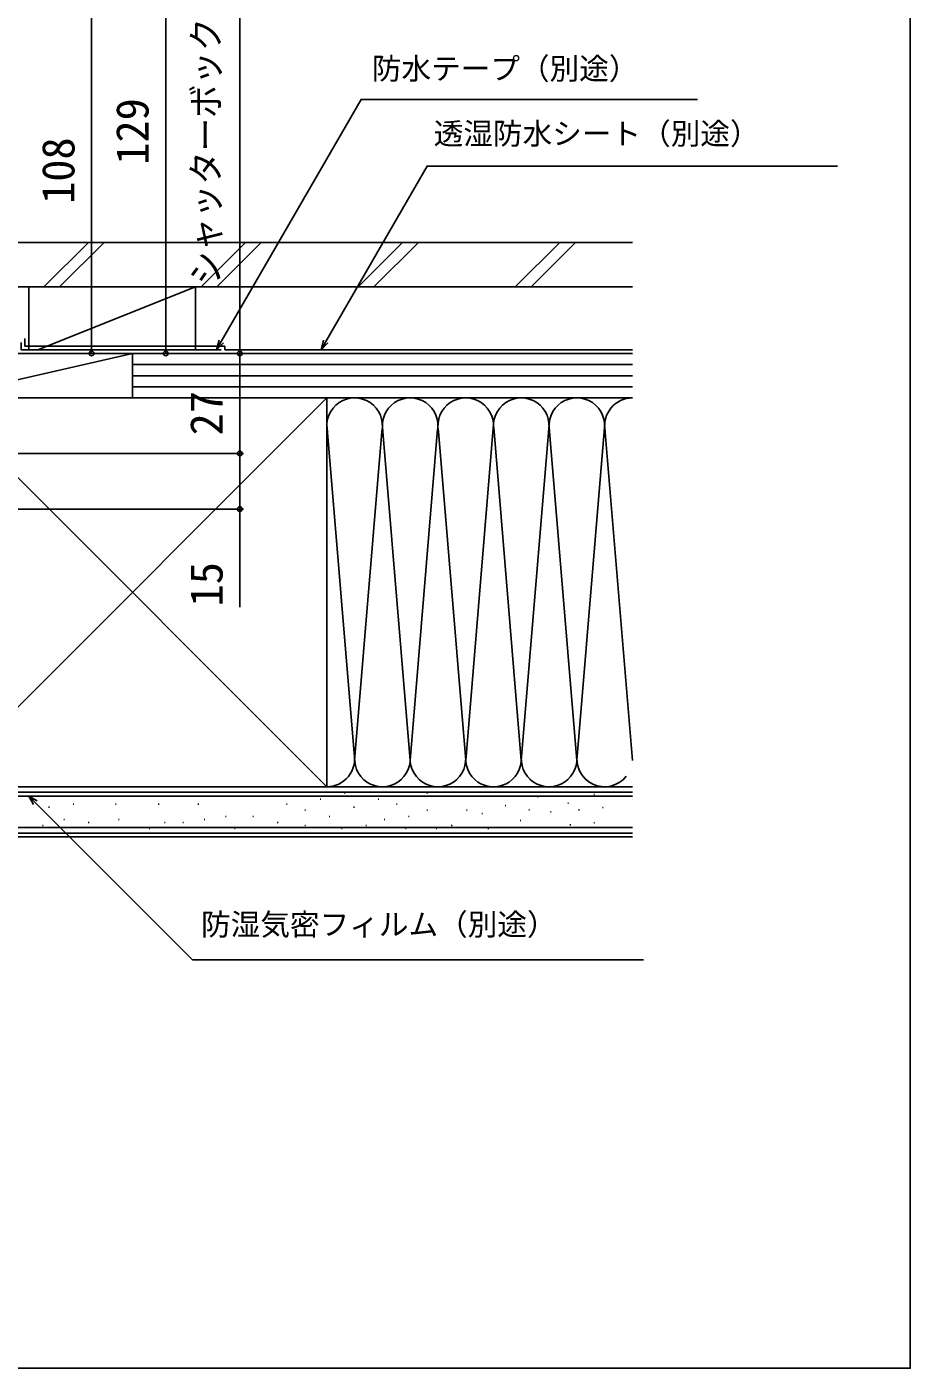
# Model space of a CAD drawing. Units: millimetres, scale not verified. Extents: x -525 to 525, y -783 to 779.
# Drawn here: x 286.5 to 525, y -782.8 to -420.6 of the extents above; entities that cross this region are included whole.
import ezdxf
from ezdxf.enums import TextEntityAlignment as Align

# ---------------------------------------------------------------- set-up
doc = ezdxf.new("R2010")
doc.units = ezdxf.units.MM
doc.header["$LTSCALE"] = 4
for name, color, linetype in [('0-8_YKK_D', 6, 'Continuous'), ('0-9_YKK_ZWAK', 7, 'Continuous'), ('0-A_YSS_K', 3, 'Continuous'), ('0-B_YSS_KE', 3, 'Continuous')]:
    doc.layers.add(name, color=color, linetype=linetype)
doc.styles.add('ＭＳ ゴシック', font='')
doc.styles.get('ＭＳ ゴシック').set_extended_font_data('MS Gothic')

msp = doc.modelspace()

# ---------------------------------------------------------------- linework, layer by layer
at = {"layer": '0-8_YKK_D'}
for p, q in [((344, -508.8), (344, -313.8)), ((324, -508.8), (324, -379.801)), ((304, -508.8), (304, -400.801)), ((303.2, -508.8), (305, -508.8)), ((303.2, -508.8), (325, -508.8)), ((344, -535.8), (344, -508.8)), ((250.7, -535.8), (345, -535.8)), ((250.7, -535.8), (345, -535.8)), ((223.181, -550.801), (345, -550.801))]:
    msp.add_line(p, q, dxfattribs=at)
for points in [[(337.727, -507.8), (339.002, -505.592), (376.762, -440.189), (467.624, -440.189)], [(365.938, -507.8), (367.213, -505.592), (394.582, -458.187), (505.385, -458.187)], [(339.594, -505.933), (337.727, -507.8), (338.411, -505.25)], [(367.804, -505.933), (365.938, -507.8), (366.621, -505.25)], [(344, -535.8), (344, -550.801), (344, -577.268)], [(288.326, -630.586), (287.006, -628.3), (289.292, -629.62)], [(287.006, -628.3), (288.809, -630.103), (331.221, -672.515), (453.011, -672.515)]]:
    msp.add_lwpolyline(points, dxfattribs=at)
for centre in [(304, -508.8), (324, -508.8), (344, -508.8), (344, -508.8), (344, -535.8), (344, -535.8), (344, -550.801)]:
    msp.add_circle(centre, 0.637, dxfattribs=at)
at = {"layer": '0-9_YKK_ZWAK'}
msp.add_lwpolyline([(-525, -782.8), (525, -782.8), (525, 747.2)], dxfattribs=at)
at = {"layer": '0-A_YSS_K'}
for p, q in [((303.11, -478.8), (291.11, -490.8)), ((307.353, -478.8), (295.353, -490.8)), ((345.537, -478.8), (333.537, -490.8)), ((349.779, -478.8), (337.779, -490.8)), ((387.963, -478.8), (375.963, -490.8)), ((392.206, -478.8), (380.206, -490.8)), ((430.39, -478.8), (418.39, -490.8)), ((434.632, -478.8), (422.632, -490.8)), ((287, -490.8), (287, -507.8)), ((287, -490.8), (332, -490.8)), ((289.5, -507.8), (332, -490.8)), ((332, -490.8), (332, -507.8)), ((315, -508.8), (262.5, -520.8)), ((332, -508.8), (287, -508.8)), ((315, -520.8), (315, -508.8)), ((450, -508.8), (315, -508.8)), ((450, -511.8), (315, -511.8)), ((450, -514.8), (315, -514.8)), ((450, -517.8), (315, -517.8)), ((262.5, -625.8), (367.5, -520.8)), ((262.5, -520.8), (367.5, -625.8)), ((315, -520.8), (450, -520.8)), ((367.5, -520.8), (450, -520.8)), ((367.506, -527.994), (374.842, -616.768)), ((405, -618.681), (412.501, -527.907)), ((420, -618.681), (427.577, -526.982)), ((442.517, -527.712), (435, -618.681)), ((442.506, -527.994), (450, -618.681)), ((382.342, -529.832), (375, -618.681)), ((390, -618.681), (382.658, -529.832)), ((397.39, -529.245), (390, -618.681)), ((397.661, -529.865), (405, -618.681)), ((412.575, -528.832), (420, -618.681)), ((427.658, -529.832), (435, -618.681)), ((367.5, -625.8), (450, -625.8)), ((450, -627.3), (240, -627.3)), ((287.44, -629.19), (287.64, -629.19)), ((303.923, -628.366), (304.123, -628.366)), ((316.217, -628.366), (316.417, -628.366)), ((326.931, -628.366), (327.131, -628.366)), ((340.118, -628.366), (340.318, -628.366)), ((349.184, -628.366), (349.384, -628.366)), ((365.667, -629.19), (365.867, -629.19)), ((372.26, -627.542), (372.46, -627.542)), ((381.326, -629.19), (381.526, -629.19)), ((394.512, -627.542), (394.712, -627.542)), ((401.106, -628.366), (401.306, -628.366)), ((410.996, -628.366), (411.196, -628.366)), ((424.383, -628.517), (424.583, -628.517)), ((439.574, -627.933), (439.774, -627.933)), ((292.385, -631.338), (292.585, -631.338)), ((298.979, -630.514), (299.179, -630.514)), ((310.448, -630.514), (310.648, -630.514)), ((321.986, -630.514), (322.186, -630.514)), ((332.7, -630.514), (332.9, -630.514)), ((340.118, -633.811), (340.318, -633.811)), ((347.535, -633.811), (347.735, -633.811)), ((356.601, -630.514), (356.801, -630.514)), ((361.546, -632.162), (361.746, -632.162)), ((368.139, -633.811), (368.339, -633.811)), ((374.733, -631.338), (374.933, -631.338)), ((386.271, -630.514), (386.471, -630.514)), ((389.567, -633.811), (389.767, -633.811)), ((394.512, -632.162), (394.712, -632.162)), ((405.226, -632.162), (405.426, -632.162)), ((409.347, -632.987), (409.547, -632.987)), ((415.619, -630.854), (415.819, -630.854)), ((422.046, -632.023), (422.246, -632.023)), ((427.889, -632.607), (428.089, -632.607)), ((432.563, -630.27), (432.763, -630.27)), ((435.485, -632.023), (435.685, -632.023)), ((441.912, -631.438), (442.112, -631.438)), ((450, -636.8), (240, -636.8)), ((290.737, -636.283), (290.937, -636.283)), ((296.506, -634.635), (296.706, -634.635)), ((303.099, -635.459), (303.299, -635.459)), ((311.272, -634.635), (311.472, -634.635)), ((319.514, -637.107), (319.714, -637.107)), ((323.635, -635.459), (323.835, -635.459)), ((328.58, -635.459), (328.78, -635.459)), ((334.349, -634.635), (334.549, -634.635)), ((342.59, -637.107), (342.79, -637.107)), ((354.129, -635.459), (354.329, -635.459)), ((361.546, -636.283), (361.746, -636.283)), ((371.436, -637.107), (371.636, -637.107)), ((378.029, -636.283), (378.229, -636.283)), ((382.974, -634.635), (383.174, -634.635)), ((388.743, -637.107), (388.943, -637.107)), ((396.985, -637.107), (397.185, -637.107)), ((401.106, -636.283), (401.306, -636.283)), ((410.996, -637.107), (411.196, -637.107)), ((419.709, -634.944), (419.909, -634.944)), ((433.147, -636.112), (433.347, -636.112)), ((439.574, -635.528), (439.774, -635.528)), ((450, -639.3), (240, -639.3))]:
    msp.add_line(p, q, dxfattribs=at)
msp.add_lwpolyline([(315, -520.8), (315, -508.8), (262.5, -508.8), (262.5, -520.8)], close=True, dxfattribs=at)
for centre, start, end in [((375, -528.3), 348.21668, 191.78379), ((390, -528.3), 348.21668, 191.78379), ((405, -528.3), 348.21668, 191.78379), ((420, -528.3), 348.21644, 191.78379), ((435, -528.3), 348.21668, 191.78356), ((450, -528.3), 89.9998, 191.78379), ((367.5, -618.3), 270, 11.78353), ((382.5, -618.3), 168.21646, 11.78353), ((397.5, -618.3), 168.21646, 11.78353), ((412.5, -618.3), 168.21646, 11.78353), ((427.5, -618.3), 168.21646, 11.78364), ((442.5, -618.3), 168.21646, 321.38314)]:
    msp.add_arc(centre, 7.5, start, end, dxfattribs=at)
at = {"layer": '0-B_YSS_KE'}
for p, q in [((450, -490.8), (274, -490.8)), ((340, -506.8), (340, -507.8)), ((340, -507.8), (450, -507.8)), ((367.5, -534.765), (367.5, -520.8)), ((367.5, -625.8), (367.5, -528.3)), ((450, -625.8), (240, -625.8)), ((261.5, -628.3), (450, -628.3)), ((450, -638.3), (240, -638.3))]:
    msp.add_line(p, q, dxfattribs=at)
for points in [[(450, -478.8), (274, -478.8), (274, -490.8)], [(285, -505.8), (285, -507.8), (339, -507.8)], [(286, -504.8), (286, -506.8), (340, -506.8)], [(367.5, -520.8), (262.5, -520.8), (262.5, -625.8), (367.5, -625.8)]]:
    msp.add_lwpolyline(points, dxfattribs=at)

# ---------------------------------------------------------------- texts
at = {"layer": '0-8_YKK_D', "style": 'ＭＳ ゴシック', "width": 0.9}
msp.add_text('シャッターボックス出幅＝195', height=7.331, rotation=90, dxfattribs=at).set_placement((340.693, -490.203), align=Align.BOTTOM_LEFT)
at = {"layer": '0-8_YKK_D', "style": 'ＭＳ ゴシック'}
for s, p in [('防水テープ（別途）', (379.641, -436.567)), ('透湿防水シート（別途）', (396.354, -454.118)), ('防湿気密フィルム（別途）', (333.542, -667.664))]:
    msp.add_text(s, height=5.865, dxfattribs=at).set_placement(p, align=Align.BOTTOM_LEFT)
for s, p in [('129', (322, -457.835)), ('108', (302, -468.403)), ('27', (342, -530.925)), ('15', (342, -577.109))]:
    msp.add_text(s, height=8.798, rotation=90, dxfattribs=at).set_placement(p, align=Align.BOTTOM_LEFT)

doc.saveas('drawing.dxf')
